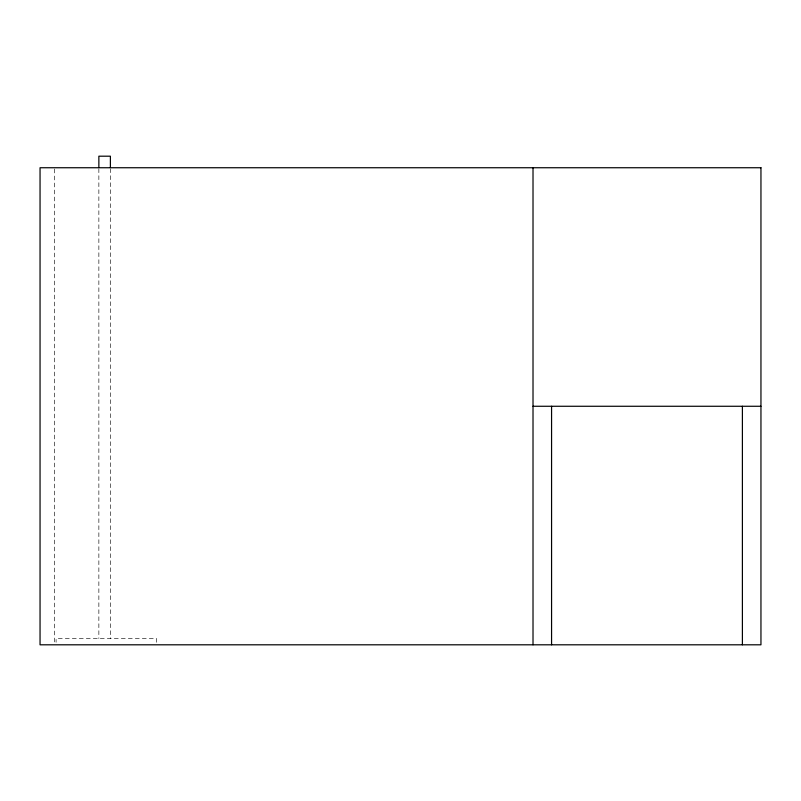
<?xml version="1.0" encoding="UTF-8"?>
<svg xmlns="http://www.w3.org/2000/svg" width="801" height="801" viewBox="0 0 801 801"><rect width="100%" height="100%" fill="white"/><g stroke="black" fill="none" stroke-linecap="round" stroke-linejoin="round"><path stroke-width="0.6" stroke-dasharray="4 3" d="M156.535 642.312L156.535 638.567L56.08 638.567L56.08 642.312M110.388 168.691L110.388 638.567M98.863 168.691L98.863 638.567M54.628 168.991L54.628 642.302"/><path stroke-width="1.2" d="M533.015 406.267L760.95 406.267M742.397 406.267L742.397 644.805M551.569 406.267L551.569 644.805M533.015 167.739L533.015 644.805M110.388 167.439L110.388 156.195L98.863 156.195L98.863 167.439M760.95 167.739L40.05 167.739L40.05 644.805L760.95 644.805L760.95 167.739"/></g></svg>
